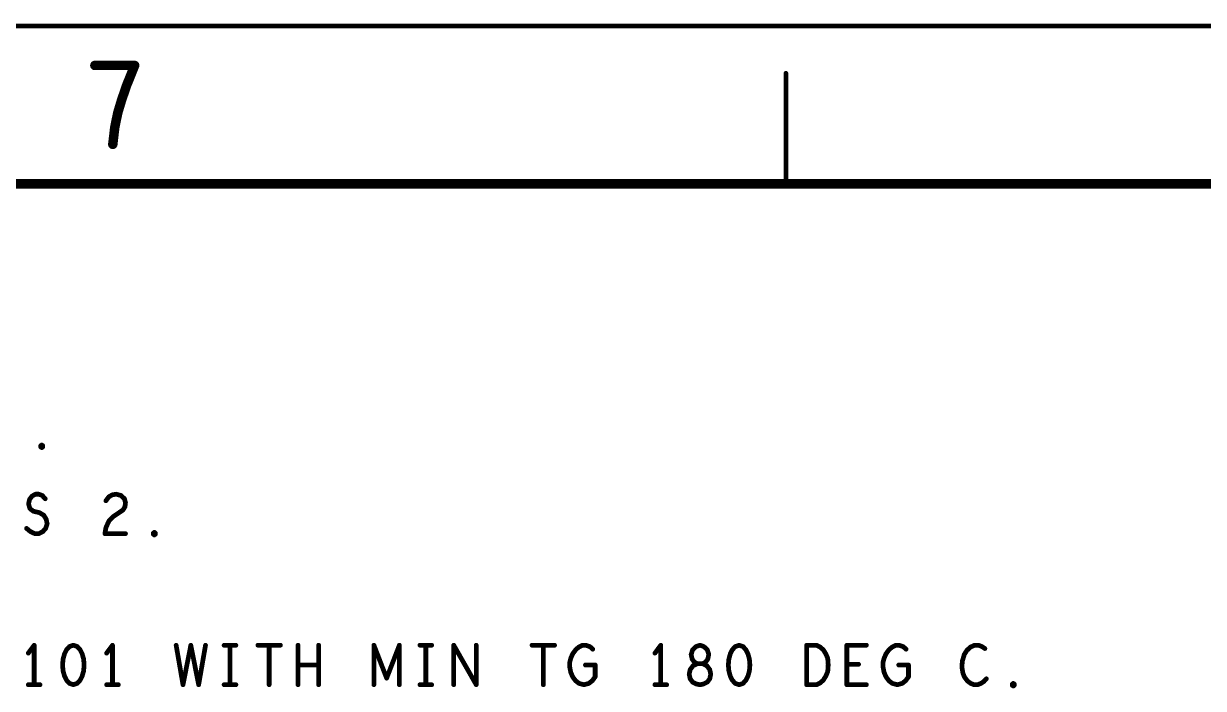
# Model space of a CAD drawing. Extents: x -14.2 to 19.9, y -5.2 to 16.9.
# Drawn here: x -8.064 to -4.328, y 14.755 to 16.86 of the extents above; entities that cross this region are included whole.
import ezdxf

# ---------------------------------------------------------------- set-up
doc = ezdxf.new("R2010")
doc.units = 0
doc.layers.get('0').update_dxf_attribs({"linetype": 'CONTINUOUS'})
doc.layers.add('FAB', color=2, linetype='CONTINUOUS')

# ---------------------------------------------------------------- blocks, each defined once
blk = doc.blocks.new('ROUND_105')
at = {"const_width": 0.0075}
blk.add_lwpolyline([(-0.00375, 0, 1), (0.00375, 0, 1)], format="xyb", close=True, dxfattribs=at)
blk = doc.blocks.new('ROUND_138')
at = {"const_width": 0.015}
blk.add_lwpolyline([(-0.0075, 0, 1), (0.0075, 0, 1)], format="xyb", close=True, dxfattribs=at)

msp = doc.modelspace()

# ---------------------------------------------------------------- linework, layer by layer
at = {"layer": 'FAB'}
for points, const_width in [([(-14.1499, 16.8528), (19.8501, 16.8528)], 0.015), ([(-7.7119, 16.7278), (-7.8379, 16.7278)], 0.03), ([(-7.7371, 16.6652), (-7.7119, 16.7278)], 0.03), ([(-5.6499, 16.3528), (-5.6499, 16.7028)], 0.015), ([(-7.7529, 16.6194), (-7.7371, 16.6652)], 0.03), ([(-7.7654, 16.5777), (-7.7529, 16.6194)], 0.03), ([(-7.7749, 16.5319), (-7.7654, 16.5777)], 0.03), ([(-7.7812, 16.4778), (-7.7749, 16.5319)], 0.03), ([(18.8501, 16.3528), (-13.1499, 16.3528)], 0.03), ([(-8.0092, 15.5239), (-8.0061, 15.526)], 0.015), ([(-8.0092, 15.5197), (-8.0092, 15.5239)], 0.015), ([(-8.0061, 15.5176), (-8.0092, 15.5197)], 0.015), ([(-8.0061, 15.526), (-8.003, 15.5239)], 0.015), ([(-8.003, 15.5197), (-8.0061, 15.5176)], 0.015), ([(-8.003, 15.5239), (-8.003, 15.5197)], 0.015), ([(-8.0479, 15.3389), (-8.0448, 15.3535)], 0.015), ([(-8.0448, 15.3535), (-8.0371, 15.3639)], 0.015), ([(-8.0371, 15.3639), (-8.0262, 15.3701)], 0.015), ([(-8.0262, 15.3701), (-8.0154, 15.3701)], 0.015), ([(-8.0154, 15.3701), (-8.0045, 15.366)], 0.015), ([(-8.0045, 15.366), (-7.9952, 15.3555)], 0.015), ([(-7.803, 15.3493), (-7.7937, 15.3618)], 0.015), ([(-7.7937, 15.3618), (-7.7829, 15.368)], 0.015), ([(-7.7829, 15.368), (-7.7705, 15.3701)], 0.015), ([(-7.7705, 15.3701), (-7.755, 15.366)], 0.015), ([(-7.755, 15.366), (-7.7441, 15.3555)], 0.015), ([(-7.7441, 15.3555), (-7.741, 15.343)], 0.015), ([(-8.0433, 15.3243), (-8.0479, 15.3389)], 0.015), ([(-8.0324, 15.316), (-8.0433, 15.3243)], 0.015), ([(-8.0138, 15.3118), (-8.0324, 15.316)], 0.015), ([(-7.9999, 15.3035), (-8.0138, 15.3118)], 0.015), ([(-7.7488, 15.3201), (-7.7798, 15.2993)], 0.015), ([(-7.7426, 15.3305), (-7.7488, 15.3201)], 0.015), ([(-7.741, 15.343), (-7.7426, 15.3305)], 0.015), ([(-7.9921, 15.291), (-7.9999, 15.3035)], 0.015), ([(-7.9937, 15.2618), (-7.989, 15.2764)], 0.015), ([(-7.989, 15.2764), (-7.9921, 15.291)], 0.015), ([(-7.7937, 15.2847), (-7.803, 15.2639)], 0.015), ([(-7.7798, 15.2993), (-7.7937, 15.2847)], 0.015), ([(-8.0541, 15.2618), (-8.0417, 15.2514)], 0.015), ([(-8.0417, 15.2514), (-8.0278, 15.2451)], 0.015), ([(-8.0278, 15.2451), (-8.0154, 15.2451)], 0.015), ([(-8.0154, 15.2451), (-8.003, 15.2514)], 0.015), ([(-8.003, 15.2514), (-7.9937, 15.2618)], 0.015), ([(-7.803, 15.2639), (-7.8061, 15.2451)], 0.015), ([(-7.8061, 15.2451), (-7.741, 15.2451)], 0.015), ([(-7.6527, 15.2472), (-7.6496, 15.2493)], 0.015), ([(-7.6527, 15.243), (-7.6527, 15.2472)], 0.015), ([(-7.6496, 15.241), (-7.6527, 15.243)], 0.015), ([(-7.6496, 15.2493), (-7.6465, 15.2472)], 0.015), ([(-7.6465, 15.243), (-7.6496, 15.241)], 0.015), ([(-7.6465, 15.2472), (-7.6465, 15.243)], 0.015), ([(-8.0301, 14.8918), (-8.0487, 14.8668)], 0.015), ([(-8.0301, 14.7668), (-8.0301, 14.8918)], 0.015), ([(-7.934, 14.8647), (-7.9386, 14.848)], 0.015), ([(-7.9278, 14.8772), (-7.934, 14.8647)], 0.015), ([(-7.9185, 14.8876), (-7.9278, 14.8772)], 0.015), ([(-7.9061, 14.8918), (-7.9185, 14.8876)], 0.015), ([(-7.8937, 14.8876), (-7.9061, 14.8918)], 0.015), ([(-7.8844, 14.8772), (-7.8937, 14.8876)], 0.015), ([(-7.8782, 14.8647), (-7.8844, 14.8772)], 0.015), ([(-7.8735, 14.848), (-7.8782, 14.8647)], 0.015), ([(-7.7821, 14.8918), (-7.8007, 14.8668)], 0.015), ([(-7.7821, 14.7668), (-7.7821, 14.8918)], 0.015), ([(-7.5806, 14.8918), (-7.5589, 14.7668)], 0.015), ([(-7.5589, 14.7668), (-7.5341, 14.8918)], 0.015), ([(-7.5341, 14.8918), (-7.5093, 14.7668)], 0.015), ([(-7.5093, 14.7668), (-7.4876, 14.8918)], 0.015), ([(-7.4287, 14.8918), (-7.3915, 14.8918)], 0.015), ([(-7.4101, 14.8918), (-7.4101, 14.7668)], 0.015), ([(-7.3217, 14.8918), (-7.2504, 14.8918)], 0.015), ([(-7.2861, 14.8918), (-7.2861, 14.7668)], 0.015), ([(-7.1946, 14.7668), (-7.1946, 14.8918)], 0.015), ([(-7.1295, 14.8918), (-7.1295, 14.7668)], 0.015), ([(-6.9544, 14.7668), (-6.9544, 14.8918)], 0.015), ([(-6.9544, 14.8918), (-6.9141, 14.7876)], 0.015), ([(-6.9141, 14.7876), (-6.8738, 14.8918)], 0.015), ([(-6.8738, 14.8918), (-6.8738, 14.7668)], 0.015), ([(-6.8087, 14.8918), (-6.7715, 14.8918)], 0.015), ([(-6.7901, 14.8918), (-6.7901, 14.7668)], 0.015), ([(-6.7017, 14.7668), (-6.7017, 14.8918)], 0.015), ([(-6.7017, 14.8918), (-6.6304, 14.7668)], 0.015), ([(-6.6304, 14.7668), (-6.6304, 14.8918)], 0.015), ([(-6.4537, 14.8918), (-6.3824, 14.8918)], 0.015), ([(-6.4181, 14.8918), (-6.4181, 14.7668)], 0.015), ([(-6.3313, 14.8501), (-6.3251, 14.8647)], 0.015), ([(-6.3251, 14.8647), (-6.3158, 14.8772)], 0.015), ([(-6.3158, 14.8772), (-6.3065, 14.8855)], 0.015), ([(-6.3065, 14.8855), (-6.2941, 14.8918)], 0.015), ([(-6.2941, 14.8918), (-6.2832, 14.8918)], 0.015), ([(-6.2832, 14.8918), (-6.2708, 14.8876)], 0.015), ([(-6.2708, 14.8876), (-6.2615, 14.8793)], 0.015), ([(-6.0461, 14.8918), (-6.0647, 14.8668)], 0.015), ([(-6.0461, 14.7668), (-6.0461, 14.8918)], 0.015), ([(-5.95, 14.8626), (-5.9453, 14.8772)], 0.015), ([(-5.9469, 14.848), (-5.95, 14.8626)], 0.015), ([(-5.9453, 14.8772), (-5.9345, 14.8876)], 0.015), ([(-5.9345, 14.8876), (-5.9221, 14.8918)], 0.015), ([(-5.9221, 14.8918), (-5.9097, 14.8876)], 0.015), ([(-5.9097, 14.8876), (-5.8988, 14.8772)], 0.015), ([(-5.8988, 14.8772), (-5.8942, 14.8626)], 0.015), ([(-5.8942, 14.8626), (-5.8973, 14.848)], 0.015), ([(-5.826, 14.8647), (-5.8306, 14.848)], 0.015), ([(-5.8198, 14.8772), (-5.826, 14.8647)], 0.015), ([(-5.8105, 14.8876), (-5.8198, 14.8772)], 0.015), ([(-5.7981, 14.8918), (-5.8105, 14.8876)], 0.015), ([(-5.7857, 14.8876), (-5.7981, 14.8918)], 0.015), ([(-5.7764, 14.8772), (-5.7857, 14.8876)], 0.015), ([(-5.7702, 14.8647), (-5.7764, 14.8772)], 0.015), ([(-5.7655, 14.848), (-5.7702, 14.8647)], 0.015), ([(-5.5842, 14.7668), (-5.5842, 14.8918)], 0.015), ([(-5.5842, 14.8918), (-5.5532, 14.8918)], 0.015), ([(-5.5532, 14.8918), (-5.5408, 14.8855)], 0.015), ([(-5.5408, 14.8855), (-5.5315, 14.8772)], 0.015), ([(-5.5315, 14.8772), (-5.5237, 14.8647)], 0.015), ([(-5.5237, 14.8647), (-5.5175, 14.8501)], 0.015), ([(-5.4571, 14.7668), (-5.4571, 14.8918)], 0.015), ([(-5.4571, 14.8918), (-5.3951, 14.8918)], 0.015), ([(-5.3393, 14.8501), (-5.3331, 14.8647)], 0.015), ([(-5.3331, 14.8647), (-5.3238, 14.8772)], 0.015), ([(-5.3238, 14.8772), (-5.3145, 14.8855)], 0.015), ([(-5.3145, 14.8855), (-5.3021, 14.8918)], 0.015), ([(-5.3021, 14.8918), (-5.2912, 14.8918)], 0.015), ([(-5.2912, 14.8918), (-5.2788, 14.8876)], 0.015), ([(-5.2788, 14.8876), (-5.2695, 14.8793)], 0.015), ([(-5.0851, 14.8626), (-5.0913, 14.8418)], 0.015), ([(-5.0773, 14.8751), (-5.0851, 14.8626)], 0.015), ([(-5.0665, 14.8855), (-5.0773, 14.8751)], 0.015), ([(-5.0525, 14.8918), (-5.0665, 14.8855)], 0.015), ([(-5.0401, 14.8918), (-5.0525, 14.8918)], 0.015), ([(-5.0293, 14.8876), (-5.0401, 14.8918)], 0.015), ([(-5.02, 14.8814), (-5.0293, 14.8876)], 0.015), ([(-7.9386, 14.848), (-7.9402, 14.8293)], 0.015), ([(-7.9402, 14.8293), (-7.9386, 14.8105)], 0.015), ([(-7.872, 14.8293), (-7.8735, 14.848)], 0.015), ([(-7.8735, 14.8105), (-7.872, 14.8293)], 0.015), ([(-7.1295, 14.8293), (-7.1946, 14.8293)], 0.015), ([(-6.3344, 14.8376), (-6.3313, 14.8501)], 0.015), ([(-6.3344, 14.823), (-6.3344, 14.8376)], 0.015), ([(-6.3313, 14.8064), (-6.3344, 14.823)], 0.015), ([(-6.2848, 14.8293), (-6.2538, 14.8293)], 0.015), ([(-6.2538, 14.8293), (-6.2538, 14.7918)], 0.015), ([(-5.9438, 14.8272), (-5.9531, 14.8147)], 0.015), ([(-5.9391, 14.8376), (-5.9469, 14.848)], 0.015), ([(-5.9298, 14.8335), (-5.9438, 14.8272)], 0.015), ([(-5.9298, 14.8335), (-5.9391, 14.8376)], 0.015), ([(-5.9143, 14.8335), (-5.9298, 14.8335)], 0.015), ([(-5.9143, 14.8335), (-5.9298, 14.8335)], 0.015), ([(-5.905, 14.8376), (-5.9143, 14.8335)], 0.015), ([(-5.9004, 14.8272), (-5.9143, 14.8335)], 0.015), ([(-5.8973, 14.848), (-5.905, 14.8376)], 0.015), ([(-5.8911, 14.8147), (-5.9004, 14.8272)], 0.015), ([(-5.8306, 14.848), (-5.8322, 14.8293)], 0.015), ([(-5.8322, 14.8293), (-5.8306, 14.8105)], 0.015), ([(-5.764, 14.8293), (-5.7655, 14.848)], 0.015), ([(-5.7655, 14.8105), (-5.764, 14.8293)], 0.015), ([(-5.5175, 14.8501), (-5.516, 14.8293)], 0.015), ([(-5.516, 14.8293), (-5.5175, 14.8085)], 0.015), ([(-5.4199, 14.8314), (-5.4571, 14.8314)], 0.015), ([(-5.3424, 14.8376), (-5.3393, 14.8501)], 0.015), ([(-5.3424, 14.823), (-5.3424, 14.8376)], 0.015), ([(-5.3393, 14.8064), (-5.3424, 14.823)], 0.015), ([(-5.2928, 14.8293), (-5.2618, 14.8293)], 0.015), ([(-5.2618, 14.8293), (-5.2618, 14.7918)], 0.015), ([(-5.0913, 14.8418), (-5.0928, 14.823)], 0.015), ([(-5.0928, 14.823), (-5.0897, 14.8043)], 0.015), ([(-7.9386, 14.8105), (-7.934, 14.7939)], 0.015), ([(-7.934, 14.7939), (-7.9278, 14.7814)], 0.015), ([(-7.8844, 14.7814), (-7.8782, 14.7939)], 0.015), ([(-7.8782, 14.7939), (-7.8735, 14.8105)], 0.015), ([(-6.3251, 14.7918), (-6.3313, 14.8064)], 0.015), ([(-6.3158, 14.7793), (-6.3251, 14.7918)], 0.015), ([(-6.2538, 14.7918), (-6.2631, 14.7793)], 0.015), ([(-5.9531, 14.8147), (-5.9562, 14.8001)], 0.015), ([(-5.9562, 14.8001), (-5.9531, 14.7855)], 0.015), ([(-5.9531, 14.7855), (-5.9453, 14.7751)], 0.015), ([(-5.8988, 14.7751), (-5.8911, 14.7855)], 0.015), ([(-5.888, 14.8001), (-5.8911, 14.8147)], 0.015), ([(-5.8911, 14.7855), (-5.888, 14.8001)], 0.015), ([(-5.8306, 14.8105), (-5.826, 14.7939)], 0.015), ([(-5.826, 14.7939), (-5.8198, 14.7814)], 0.015), ([(-5.7764, 14.7814), (-5.7702, 14.7939)], 0.015), ([(-5.7702, 14.7939), (-5.7655, 14.8105)], 0.015), ([(-5.5237, 14.7939), (-5.5315, 14.7814)], 0.015), ([(-5.5175, 14.8085), (-5.5237, 14.7939)], 0.015), ([(-5.3331, 14.7918), (-5.3393, 14.8064)], 0.015), ([(-5.3238, 14.7793), (-5.3331, 14.7918)], 0.015), ([(-5.2618, 14.7918), (-5.2711, 14.7793)], 0.015), ([(-5.0897, 14.8043), (-5.0851, 14.7918)], 0.015), ([(-5.0851, 14.7918), (-5.0758, 14.7793)], 0.015), ([(-5.0231, 14.7772), (-5.0153, 14.7855)], 0.015), ([(-8.0487, 14.7668), (-8.0115, 14.7668)], 0.015), ([(-7.9278, 14.7814), (-7.9185, 14.771)], 0.015), ([(-7.9185, 14.771), (-7.9061, 14.7668)], 0.015), ([(-7.9061, 14.7668), (-7.8937, 14.771)], 0.015), ([(-7.8937, 14.771), (-7.8844, 14.7814)], 0.015), ([(-7.8007, 14.7668), (-7.7635, 14.7668)], 0.015), ([(-7.4287, 14.7668), (-7.3915, 14.7668)], 0.015), ([(-6.8087, 14.7668), (-6.7715, 14.7668)], 0.015), ([(-6.3049, 14.771), (-6.3158, 14.7793)], 0.015), ([(-6.2894, 14.7668), (-6.3049, 14.771)], 0.015), ([(-6.2739, 14.771), (-6.2894, 14.7668)], 0.015), ([(-6.2631, 14.7793), (-6.2739, 14.771)], 0.015), ([(-6.0647, 14.7668), (-6.0275, 14.7668)], 0.015), ([(-5.9453, 14.7751), (-5.9329, 14.7689)], 0.015), ([(-5.9329, 14.7689), (-5.9221, 14.7668)], 0.015), ([(-5.9221, 14.7668), (-5.9112, 14.7689)], 0.015), ([(-5.9112, 14.7689), (-5.8988, 14.7751)], 0.015), ([(-5.8198, 14.7814), (-5.8105, 14.771)], 0.015), ([(-5.8105, 14.771), (-5.7981, 14.7668)], 0.015), ([(-5.7981, 14.7668), (-5.7857, 14.771)], 0.015), ([(-5.7857, 14.771), (-5.7764, 14.7814)], 0.015), ([(-5.5532, 14.7668), (-5.5842, 14.7668)], 0.015), ([(-5.5408, 14.773), (-5.5532, 14.7668)], 0.015), ([(-5.5315, 14.7814), (-5.5408, 14.773)], 0.015), ([(-5.3951, 14.7668), (-5.4571, 14.7668)], 0.015), ([(-5.3129, 14.771), (-5.3238, 14.7793)], 0.015), ([(-5.2974, 14.7668), (-5.3129, 14.771)], 0.015), ([(-5.2819, 14.771), (-5.2974, 14.7668)], 0.015), ([(-5.2711, 14.7793), (-5.2819, 14.771)], 0.015), ([(-5.0758, 14.7793), (-5.0649, 14.771)], 0.015), ([(-5.0649, 14.771), (-5.0541, 14.7668)], 0.015), ([(-5.0541, 14.7668), (-5.0432, 14.7668)], 0.015), ([(-5.0432, 14.7668), (-5.0324, 14.771)], 0.015), ([(-5.0324, 14.771), (-5.0231, 14.7772)], 0.015), ([(-4.9332, 14.7689), (-4.9301, 14.771)], 0.015), ([(-4.9332, 14.7647), (-4.9332, 14.7689)], 0.015), ([(-4.9301, 14.7626), (-4.9332, 14.7647)], 0.015), ([(-4.9301, 14.771), (-4.927, 14.7689)], 0.015), ([(-4.927, 14.7647), (-4.9301, 14.7626)], 0.015), ([(-4.927, 14.7689), (-4.927, 14.7647)], 0.015)]:
    msp.add_lwpolyline(points, dxfattribs=dict(at, const_width=const_width))

# ---------------------------------------------------------------- block references
for name, p in [('ROUND_138', (-7.8379, 16.7278)), ('ROUND_138', (-7.7119, 16.7278)), ('ROUND_138', (-7.7119, 16.7278)), ('ROUND_105', (-5.6499, 16.7028)), ('ROUND_138', (-7.7371, 16.6652)), ('ROUND_138', (-7.7371, 16.6652)), ('ROUND_138', (-7.7529, 16.6194)), ('ROUND_138', (-7.7529, 16.6194)), ('ROUND_138', (-7.7654, 16.5777)), ('ROUND_138', (-7.7654, 16.5777)), ('ROUND_138', (-7.7749, 16.5319)), ('ROUND_138', (-7.7749, 16.5319)), ('ROUND_138', (-7.7812, 16.4778)), ('ROUND_105', (-5.6499, 16.3528)), ('ROUND_105', (-8.0092, 15.5239)), ('ROUND_105', (-8.0092, 15.5239)), ('ROUND_105', (-8.0092, 15.5197)), ('ROUND_105', (-8.0092, 15.5197)), ('ROUND_105', (-8.0061, 15.526)), ('ROUND_105', (-8.0061, 15.526)), ('ROUND_105', (-8.0061, 15.5176)), ('ROUND_105', (-8.0061, 15.5176)), ('ROUND_105', (-8.003, 15.5239)), ('ROUND_105', (-8.003, 15.5239)), ('ROUND_105', (-8.003, 15.5197)), ('ROUND_105', (-8.003, 15.5197)), ('ROUND_105', (-8.0448, 15.3535)), ('ROUND_105', (-8.0448, 15.3535)), ('ROUND_105', (-8.0371, 15.3639)), ('ROUND_105', (-8.0371, 15.3639)), ('ROUND_105', (-8.0262, 15.3701)), ('ROUND_105', (-8.0262, 15.3701)), ('ROUND_105', (-8.0154, 15.3701)), ('ROUND_105', (-8.0154, 15.3701)), ('ROUND_105', (-8.0045, 15.366)), ('ROUND_105', (-8.0045, 15.366)), ('ROUND_105', (-7.9952, 15.3555)), ('ROUND_105', (-7.803, 15.3493)), ('ROUND_105', (-7.7937, 15.3618)), ('ROUND_105', (-7.7937, 15.3618)), ('ROUND_105', (-7.7829, 15.368)), ('ROUND_105', (-7.7829, 15.368)), ('ROUND_105', (-7.7705, 15.3701)), ('ROUND_105', (-7.7705, 15.3701)), ('ROUND_105', (-7.755, 15.366)), ('ROUND_105', (-7.755, 15.366)), ('ROUND_105', (-7.7441, 15.3555)), ('ROUND_105', (-7.7441, 15.3555)), ('ROUND_105', (-8.0479, 15.3389)), ('ROUND_105', (-8.0479, 15.3389)), ('ROUND_105', (-8.0433, 15.3243)), ('ROUND_105', (-8.0433, 15.3243)), ('ROUND_105', (-8.0324, 15.316)), ('ROUND_105', (-8.0324, 15.316)), ('ROUND_105', (-8.0138, 15.3118)), ('ROUND_105', (-8.0138, 15.3118)), ('ROUND_105', (-7.7488, 15.3201)), ('ROUND_105', (-7.7488, 15.3201)), ('ROUND_105', (-7.7426, 15.3305)), ('ROUND_105', (-7.7426, 15.3305)), ('ROUND_105', (-7.741, 15.343)), ('ROUND_105', (-7.741, 15.343)), ('ROUND_105', (-7.9999, 15.3035)), ('ROUND_105', (-7.9999, 15.3035)), ('ROUND_105', (-7.9921, 15.291)), ('ROUND_105', (-7.9921, 15.291)), ('ROUND_105', (-7.989, 15.2764)), ('ROUND_105', (-7.989, 15.2764)), ('ROUND_105', (-7.7937, 15.2847)), ('ROUND_105', (-7.7937, 15.2847)), ('ROUND_105', (-7.7798, 15.2993)), ('ROUND_105', (-7.7798, 15.2993)), ('ROUND_105', (-8.0541, 15.2618)), ('ROUND_105', (-8.0417, 15.2514)), ('ROUND_105', (-8.0417, 15.2514)), ('ROUND_105', (-8.0278, 15.2451)), ('ROUND_105', (-8.0278, 15.2451)), ('ROUND_105', (-8.0154, 15.2451)), ('ROUND_105', (-8.0154, 15.2451)), ('ROUND_105', (-8.003, 15.2514)), ('ROUND_105', (-8.003, 15.2514)), ('ROUND_105', (-7.9937, 15.2618)), ('ROUND_105', (-7.9937, 15.2618)), ('ROUND_105', (-7.8061, 15.2451)), ('ROUND_105', (-7.8061, 15.2451)), ('ROUND_105', (-7.803, 15.2639)), ('ROUND_105', (-7.803, 15.2639)), ('ROUND_105', (-7.741, 15.2451)), ('ROUND_105', (-7.6527, 15.2472)), ('ROUND_105', (-7.6527, 15.2472)), ('ROUND_105', (-7.6527, 15.243)), ('ROUND_105', (-7.6527, 15.243)), ('ROUND_105', (-7.6496, 15.2493)), ('ROUND_105', (-7.6496, 15.2493)), ('ROUND_105', (-7.6496, 15.241)), ('ROUND_105', (-7.6496, 15.241)), ('ROUND_105', (-7.6465, 15.2472)), ('ROUND_105', (-7.6465, 15.2472)), ('ROUND_105', (-7.6465, 15.243)), ('ROUND_105', (-7.6465, 15.243)), ('ROUND_105', (-8.0487, 14.8668)), ('ROUND_105', (-8.0301, 14.8918)), ('ROUND_105', (-8.0301, 14.8918)), ('ROUND_105', (-7.934, 14.8647)), ('ROUND_105', (-7.934, 14.8647)), ('ROUND_105', (-7.9278, 14.8772)), ('ROUND_105', (-7.9278, 14.8772)), ('ROUND_105', (-7.9185, 14.8876)), ('ROUND_105', (-7.9185, 14.8876)), ('ROUND_105', (-7.9061, 14.8918)), ('ROUND_105', (-7.9061, 14.8918)), ('ROUND_105', (-7.8937, 14.8876)), ('ROUND_105', (-7.8937, 14.8876)), ('ROUND_105', (-7.8844, 14.8772)), ('ROUND_105', (-7.8844, 14.8772)), ('ROUND_105', (-7.8782, 14.8647)), ('ROUND_105', (-7.8782, 14.8647)), ('ROUND_105', (-7.8007, 14.8668)), ('ROUND_105', (-7.7821, 14.8918)), ('ROUND_105', (-7.7821, 14.8918)), ('ROUND_105', (-7.5806, 14.8918)), ('ROUND_105', (-7.5341, 14.8918)), ('ROUND_105', (-7.5341, 14.8918)), ('ROUND_105', (-7.4876, 14.8918)), ('ROUND_105', (-7.4287, 14.8918)), ('ROUND_105', (-7.4101, 14.8918)), ('ROUND_105', (-7.3915, 14.8918)), ('ROUND_105', (-7.3217, 14.8918)), ('ROUND_105', (-7.2861, 14.8918)), ('ROUND_105', (-7.2504, 14.8918)), ('ROUND_105', (-7.1946, 14.8918)), ('ROUND_105', (-7.1295, 14.8918)), ('ROUND_105', (-6.9544, 14.8918)), ('ROUND_105', (-6.9544, 14.8918)), ('ROUND_105', (-6.8738, 14.8918)), ('ROUND_105', (-6.8738, 14.8918)), ('ROUND_105', (-6.8087, 14.8918)), ('ROUND_105', (-6.7901, 14.8918)), ('ROUND_105', (-6.7715, 14.8918)), ('ROUND_105', (-6.7017, 14.8918)), ('ROUND_105', (-6.7017, 14.8918)), ('ROUND_105', (-6.6304, 14.8918)), ('ROUND_105', (-6.4537, 14.8918)), ('ROUND_105', (-6.4181, 14.8918)), ('ROUND_105', (-6.3824, 14.8918)), ('ROUND_105', (-6.3251, 14.8647)), ('ROUND_105', (-6.3251, 14.8647)), ('ROUND_105', (-6.3158, 14.8772)), ('ROUND_105', (-6.3158, 14.8772)), ('ROUND_105', (-6.3065, 14.8855)), ('ROUND_105', (-6.3065, 14.8855)), ('ROUND_105', (-6.2941, 14.8918)), ('ROUND_105', (-6.2941, 14.8918)), ('ROUND_105', (-6.2832, 14.8918)), ('ROUND_105', (-6.2832, 14.8918)), ('ROUND_105', (-6.2708, 14.8876)), ('ROUND_105', (-6.2708, 14.8876)), ('ROUND_105', (-6.2615, 14.8793)), ('ROUND_105', (-6.0647, 14.8668)), ('ROUND_105', (-6.0461, 14.8918)), ('ROUND_105', (-6.0461, 14.8918)), ('ROUND_105', (-5.95, 14.8626)), ('ROUND_105', (-5.95, 14.8626)), ('ROUND_105', (-5.9453, 14.8772)), ('ROUND_105', (-5.9453, 14.8772)), ('ROUND_105', (-5.9345, 14.8876)), ('ROUND_105', (-5.9345, 14.8876)), ('ROUND_105', (-5.9221, 14.8918)), ('ROUND_105', (-5.9221, 14.8918)), ('ROUND_105', (-5.9097, 14.8876)), ('ROUND_105', (-5.9097, 14.8876)), ('ROUND_105', (-5.8988, 14.8772)), ('ROUND_105', (-5.8988, 14.8772)), ('ROUND_105', (-5.8942, 14.8626)), ('ROUND_105', (-5.8942, 14.8626)), ('ROUND_105', (-5.826, 14.8647)), ('ROUND_105', (-5.826, 14.8647)), ('ROUND_105', (-5.8198, 14.8772)), ('ROUND_105', (-5.8198, 14.8772)), ('ROUND_105', (-5.8105, 14.8876)), ('ROUND_105', (-5.8105, 14.8876)), ('ROUND_105', (-5.7981, 14.8918)), ('ROUND_105', (-5.7981, 14.8918)), ('ROUND_105', (-5.7857, 14.8876)), ('ROUND_105', (-5.7857, 14.8876)), ('ROUND_105', (-5.7764, 14.8772)), ('ROUND_105', (-5.7764, 14.8772)), ('ROUND_105', (-5.7702, 14.8647)), ('ROUND_105', (-5.7702, 14.8647)), ('ROUND_105', (-5.5842, 14.8918)), ('ROUND_105', (-5.5842, 14.8918)), ('ROUND_105', (-5.5532, 14.8918)), ('ROUND_105', (-5.5532, 14.8918)), ('ROUND_105', (-5.5408, 14.8855)), ('ROUND_105', (-5.5408, 14.8855)), ('ROUND_105', (-5.5315, 14.8772)), ('ROUND_105', (-5.5315, 14.8772)), ('ROUND_105', (-5.5237, 14.8647)), ('ROUND_105', (-5.5237, 14.8647)), ('ROUND_105', (-5.4571, 14.8918)), ('ROUND_105', (-5.4571, 14.8918)), ('ROUND_105', (-5.3951, 14.8918)), ('ROUND_105', (-5.3331, 14.8647)), ('ROUND_105', (-5.3331, 14.8647)), ('ROUND_105', (-5.3238, 14.8772)), ('ROUND_105', (-5.3238, 14.8772)), ('ROUND_105', (-5.3145, 14.8855)), ('ROUND_105', (-5.3145, 14.8855)), ('ROUND_105', (-5.3021, 14.8918)), ('ROUND_105', (-5.3021, 14.8918)), ('ROUND_105', (-5.2912, 14.8918)), ('ROUND_105', (-5.2912, 14.8918)), ('ROUND_105', (-5.2788, 14.8876)), ('ROUND_105', (-5.2788, 14.8876)), ('ROUND_105', (-5.2695, 14.8793)), ('ROUND_105', (-5.0851, 14.8626)), ('ROUND_105', (-5.0851, 14.8626)), ('ROUND_105', (-5.0773, 14.8751)), ('ROUND_105', (-5.0773, 14.8751)), ('ROUND_105', (-5.0665, 14.8855)), ('ROUND_105', (-5.0665, 14.8855)), ('ROUND_105', (-5.0525, 14.8918)), ('ROUND_105', (-5.0525, 14.8918)), ('ROUND_105', (-5.0401, 14.8918)), ('ROUND_105', (-5.0401, 14.8918)), ('ROUND_105', (-5.0293, 14.8876)), ('ROUND_105', (-5.0293, 14.8876)), ('ROUND_105', (-5.02, 14.8814)), ('ROUND_105', (-7.9402, 14.8293)), ('ROUND_105', (-7.9402, 14.8293)), ('ROUND_105', (-7.9386, 14.848)), ('ROUND_105', (-7.9386, 14.848)), ('ROUND_105', (-7.8735, 14.848)), ('ROUND_105', (-7.8735, 14.848)), ('ROUND_105', (-7.872, 14.8293)), ('ROUND_105', (-7.872, 14.8293)), ('ROUND_105', (-7.1946, 14.8293)), ('ROUND_105', (-7.1295, 14.8293)), ('ROUND_105', (-6.3344, 14.8376)), ('ROUND_105', (-6.3344, 14.8376)), ('ROUND_105', (-6.3344, 14.823)), ('ROUND_105', (-6.3344, 14.823)), ('ROUND_105', (-6.3313, 14.8501)), ('ROUND_105', (-6.3313, 14.8501)), ('ROUND_105', (-6.2848, 14.8293)), ('ROUND_105', (-6.2538, 14.8293)), ('ROUND_105', (-6.2538, 14.8293)), ('ROUND_105', (-5.9469, 14.848)), ('ROUND_105', (-5.9469, 14.848)), ('ROUND_105', (-5.9438, 14.8272)), ('ROUND_105', (-5.9438, 14.8272)), ('ROUND_105', (-5.9391, 14.8376)), ('ROUND_105', (-5.9391, 14.8376)), ('ROUND_105', (-5.9298, 14.8335)), ('ROUND_105', (-5.9298, 14.8335)), ('ROUND_105', (-5.9298, 14.8335)), ('ROUND_105', (-5.9298, 14.8335)), ('ROUND_105', (-5.9143, 14.8335)), ('ROUND_105', (-5.9143, 14.8335)), ('ROUND_105', (-5.9143, 14.8335)), ('ROUND_105', (-5.9143, 14.8335)), ('ROUND_105', (-5.905, 14.8376)), ('ROUND_105', (-5.905, 14.8376)), ('ROUND_105', (-5.9004, 14.8272)), ('ROUND_105', (-5.9004, 14.8272)), ('ROUND_105', (-5.8973, 14.848)), ('ROUND_105', (-5.8973, 14.848)), ('ROUND_105', (-5.8322, 14.8293)), ('ROUND_105', (-5.8322, 14.8293)), ('ROUND_105', (-5.8306, 14.848)), ('ROUND_105', (-5.8306, 14.848)), ('ROUND_105', (-5.7655, 14.848)), ('ROUND_105', (-5.7655, 14.848)), ('ROUND_105', (-5.764, 14.8293)), ('ROUND_105', (-5.764, 14.8293)), ('ROUND_105', (-5.5175, 14.8501)), ('ROUND_105', (-5.5175, 14.8501)), ('ROUND_105', (-5.516, 14.8293)), ('ROUND_105', (-5.516, 14.8293)), ('ROUND_105', (-5.4571, 14.8314)), ('ROUND_105', (-5.4199, 14.8314)), ('ROUND_105', (-5.3424, 14.8376)), ('ROUND_105', (-5.3424, 14.8376)), ('ROUND_105', (-5.3424, 14.823)), ('ROUND_105', (-5.3424, 14.823)), ('ROUND_105', (-5.3393, 14.8501)), ('ROUND_105', (-5.3393, 14.8501)), ('ROUND_105', (-5.2928, 14.8293)), ('ROUND_105', (-5.2618, 14.8293)), ('ROUND_105', (-5.2618, 14.8293)), ('ROUND_105', (-5.0928, 14.823)), ('ROUND_105', (-5.0928, 14.823)), ('ROUND_105', (-5.0913, 14.8418)), ('ROUND_105', (-5.0913, 14.8418)), ('ROUND_105', (-7.9386, 14.8105)), ('ROUND_105', (-7.9386, 14.8105)), ('ROUND_105', (-7.934, 14.7939)), ('ROUND_105', (-7.934, 14.7939)), ('ROUND_105', (-7.8782, 14.7939)), ('ROUND_105', (-7.8782, 14.7939)), ('ROUND_105', (-7.8735, 14.8105)), ('ROUND_105', (-7.8735, 14.8105)), ('ROUND_105', (-6.9141, 14.7876)), ('ROUND_105', (-6.9141, 14.7876)), ('ROUND_105', (-6.3313, 14.8064)), ('ROUND_105', (-6.3313, 14.8064)), ('ROUND_105', (-6.3251, 14.7918)), ('ROUND_105', (-6.3251, 14.7918)), ('ROUND_105', (-6.2538, 14.7918)), ('ROUND_105', (-6.2538, 14.7918)), ('ROUND_105', (-5.9562, 14.8001)), ('ROUND_105', (-5.9562, 14.8001)), ('ROUND_105', (-5.9531, 14.8147)), ('ROUND_105', (-5.9531, 14.8147)), ('ROUND_105', (-5.9531, 14.7855)), ('ROUND_105', (-5.9531, 14.7855)), ('ROUND_105', (-5.8911, 14.8147)), ('ROUND_105', (-5.8911, 14.8147)), ('ROUND_105', (-5.8911, 14.7855)), ('ROUND_105', (-5.8911, 14.7855)), ('ROUND_105', (-5.888, 14.8001)), ('ROUND_105', (-5.888, 14.8001)), ('ROUND_105', (-5.8306, 14.8105)), ('ROUND_105', (-5.8306, 14.8105)), ('ROUND_105', (-5.826, 14.7939)), ('ROUND_105', (-5.826, 14.7939)), ('ROUND_105', (-5.7702, 14.7939)), ('ROUND_105', (-5.7702, 14.7939)), ('ROUND_105', (-5.7655, 14.8105)), ('ROUND_105', (-5.7655, 14.8105)), ('ROUND_105', (-5.5237, 14.7939)), ('ROUND_105', (-5.5237, 14.7939)), ('ROUND_105', (-5.5175, 14.8085)), ('ROUND_105', (-5.5175, 14.8085)), ('ROUND_105', (-5.3393, 14.8064)), ('ROUND_105', (-5.3393, 14.8064)), ('ROUND_105', (-5.3331, 14.7918)), ('ROUND_105', (-5.3331, 14.7918)), ('ROUND_105', (-5.2618, 14.7918)), ('ROUND_105', (-5.2618, 14.7918)), ('ROUND_105', (-5.0897, 14.8043)), ('ROUND_105', (-5.0897, 14.8043)), ('ROUND_105', (-5.0851, 14.7918)), ('ROUND_105', (-5.0851, 14.7918)), ('ROUND_105', (-5.0153, 14.7855)), ('ROUND_105', (-8.0487, 14.7668)), ('ROUND_105', (-8.0301, 14.7668)), ('ROUND_105', (-8.0115, 14.7668)), ('ROUND_105', (-7.9278, 14.7814)), ('ROUND_105', (-7.9278, 14.7814)), ('ROUND_105', (-7.9185, 14.771)), ('ROUND_105', (-7.9185, 14.771)), ('ROUND_105', (-7.9061, 14.7668)), ('ROUND_105', (-7.9061, 14.7668)), ('ROUND_105', (-7.8937, 14.771)), ('ROUND_105', (-7.8937, 14.771)), ('ROUND_105', (-7.8844, 14.7814)), ('ROUND_105', (-7.8844, 14.7814)), ('ROUND_105', (-7.8007, 14.7668)), ('ROUND_105', (-7.7821, 14.7668)), ('ROUND_105', (-7.7635, 14.7668)), ('ROUND_105', (-7.5589, 14.7668)), ('ROUND_105', (-7.5589, 14.7668)), ('ROUND_105', (-7.5093, 14.7668)), ('ROUND_105', (-7.5093, 14.7668)), ('ROUND_105', (-7.4287, 14.7668)), ('ROUND_105', (-7.4101, 14.7668)), ('ROUND_105', (-7.3915, 14.7668)), ('ROUND_105', (-7.2861, 14.7668)), ('ROUND_105', (-7.1946, 14.7668)), ('ROUND_105', (-7.1295, 14.7668)), ('ROUND_105', (-6.9544, 14.7668)), ('ROUND_105', (-6.8738, 14.7668)), ('ROUND_105', (-6.8087, 14.7668)), ('ROUND_105', (-6.7901, 14.7668)), ('ROUND_105', (-6.7715, 14.7668)), ('ROUND_105', (-6.7017, 14.7668)), ('ROUND_105', (-6.6304, 14.7668)), ('ROUND_105', (-6.6304, 14.7668)), ('ROUND_105', (-6.4181, 14.7668)), ('ROUND_105', (-6.3158, 14.7793)), ('ROUND_105', (-6.3158, 14.7793)), ('ROUND_105', (-6.3049, 14.771)), ('ROUND_105', (-6.3049, 14.771)), ('ROUND_105', (-6.2894, 14.7668)), ('ROUND_105', (-6.2894, 14.7668)), ('ROUND_105', (-6.2739, 14.771)), ('ROUND_105', (-6.2739, 14.771)), ('ROUND_105', (-6.2631, 14.7793)), ('ROUND_105', (-6.2631, 14.7793)), ('ROUND_105', (-6.0647, 14.7668)), ('ROUND_105', (-6.0461, 14.7668)), ('ROUND_105', (-6.0275, 14.7668)), ('ROUND_105', (-5.9453, 14.7751)), ('ROUND_105', (-5.9453, 14.7751)), ('ROUND_105', (-5.9329, 14.7689)), ('ROUND_105', (-5.9329, 14.7689)), ('ROUND_105', (-5.9221, 14.7668)), ('ROUND_105', (-5.9221, 14.7668)), ('ROUND_105', (-5.9112, 14.7689)), ('ROUND_105', (-5.9112, 14.7689)), ('ROUND_105', (-5.8988, 14.7751)), ('ROUND_105', (-5.8988, 14.7751)), ('ROUND_105', (-5.8198, 14.7814)), ('ROUND_105', (-5.8198, 14.7814)), ('ROUND_105', (-5.8105, 14.771)), ('ROUND_105', (-5.8105, 14.771)), ('ROUND_105', (-5.7981, 14.7668)), ('ROUND_105', (-5.7981, 14.7668)), ('ROUND_105', (-5.7857, 14.771)), ('ROUND_105', (-5.7857, 14.771)), ('ROUND_105', (-5.7764, 14.7814)), ('ROUND_105', (-5.7764, 14.7814)), ('ROUND_105', (-5.5842, 14.7668)), ('ROUND_105', (-5.5842, 14.7668)), ('ROUND_105', (-5.5532, 14.7668)), ('ROUND_105', (-5.5532, 14.7668)), ('ROUND_105', (-5.5408, 14.773)), ('ROUND_105', (-5.5408, 14.773)), ('ROUND_105', (-5.5315, 14.7814)), ('ROUND_105', (-5.5315, 14.7814)), ('ROUND_105', (-5.4571, 14.7668)), ('ROUND_105', (-5.4571, 14.7668)), ('ROUND_105', (-5.3951, 14.7668)), ('ROUND_105', (-5.3238, 14.7793)), ('ROUND_105', (-5.3238, 14.7793)), ('ROUND_105', (-5.3129, 14.771)), ('ROUND_105', (-5.3129, 14.771)), ('ROUND_105', (-5.2974, 14.7668)), ('ROUND_105', (-5.2974, 14.7668)), ('ROUND_105', (-5.2819, 14.771)), ('ROUND_105', (-5.2819, 14.771)), ('ROUND_105', (-5.2711, 14.7793)), ('ROUND_105', (-5.2711, 14.7793)), ('ROUND_105', (-5.0758, 14.7793)), ('ROUND_105', (-5.0758, 14.7793)), ('ROUND_105', (-5.0649, 14.771)), ('ROUND_105', (-5.0649, 14.771)), ('ROUND_105', (-5.0541, 14.7668)), ('ROUND_105', (-5.0541, 14.7668)), ('ROUND_105', (-5.0432, 14.7668)), ('ROUND_105', (-5.0432, 14.7668)), ('ROUND_105', (-5.0324, 14.771)), ('ROUND_105', (-5.0324, 14.771)), ('ROUND_105', (-5.0231, 14.7772)), ('ROUND_105', (-5.0231, 14.7772)), ('ROUND_105', (-4.9332, 14.7689)), ('ROUND_105', (-4.9332, 14.7689)), ('ROUND_105', (-4.9332, 14.7647)), ('ROUND_105', (-4.9332, 14.7647)), ('ROUND_105', (-4.9301, 14.771)), ('ROUND_105', (-4.9301, 14.771)), ('ROUND_105', (-4.9301, 14.7626)), ('ROUND_105', (-4.9301, 14.7626)), ('ROUND_105', (-4.927, 14.7689)), ('ROUND_105', (-4.927, 14.7689)), ('ROUND_105', (-4.927, 14.7647)), ('ROUND_105', (-4.927, 14.7647))]:
    msp.add_blockref(name, p, dxfattribs=at)

doc.saveas('drawing.dxf')
